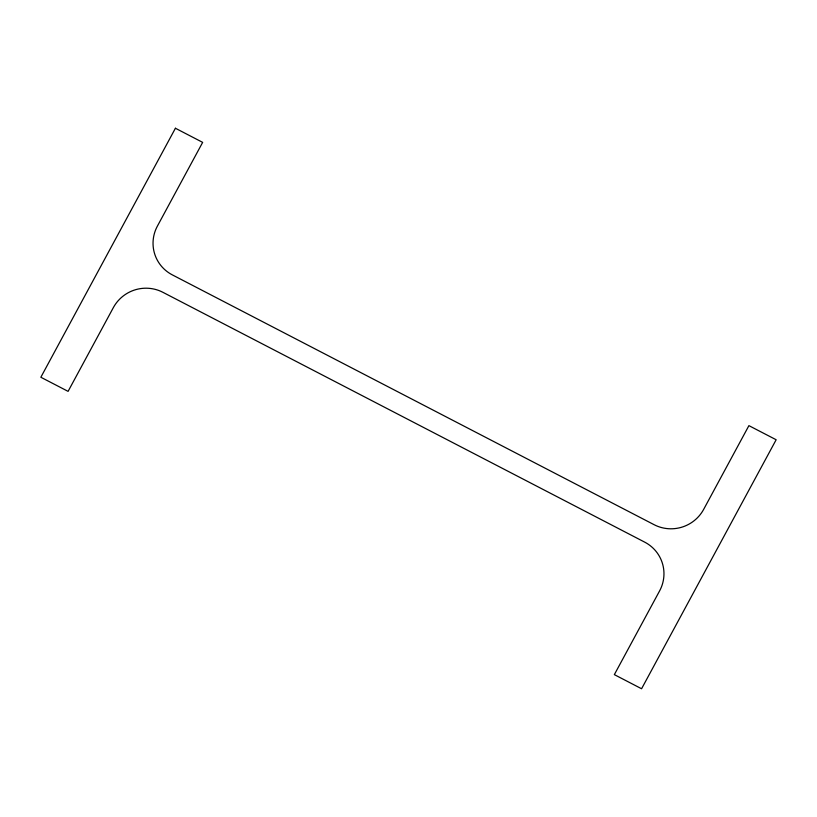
<?xml version="1.0" encoding="UTF-8"?>
<svg xmlns="http://www.w3.org/2000/svg" width="817" height="817" viewBox="0 0 817 817"><rect width="100%" height="100%" fill="white"/><g stroke="black" fill="none" stroke-linecap="round" stroke-linejoin="round"><path stroke-width="1.23" d="M175.42 128.249L40.85 377.25L68.087 391.363L113.338 307.631A36.673 36.04 -23.4 0 1 162.869 292.292L644.705 542.141A36.673 36.04 -23.4 0 1 659.605 590.895L614.343 674.628L641.58 688.751L776.15 439.75L748.913 425.637L703.662 509.369A36.673 36.04 -23.4 0 1 654.131 524.708L172.295 274.859A36.673 36.04 -23.4 0 1 157.395 226.105L202.657 142.372L175.42 128.249"/></g></svg>
